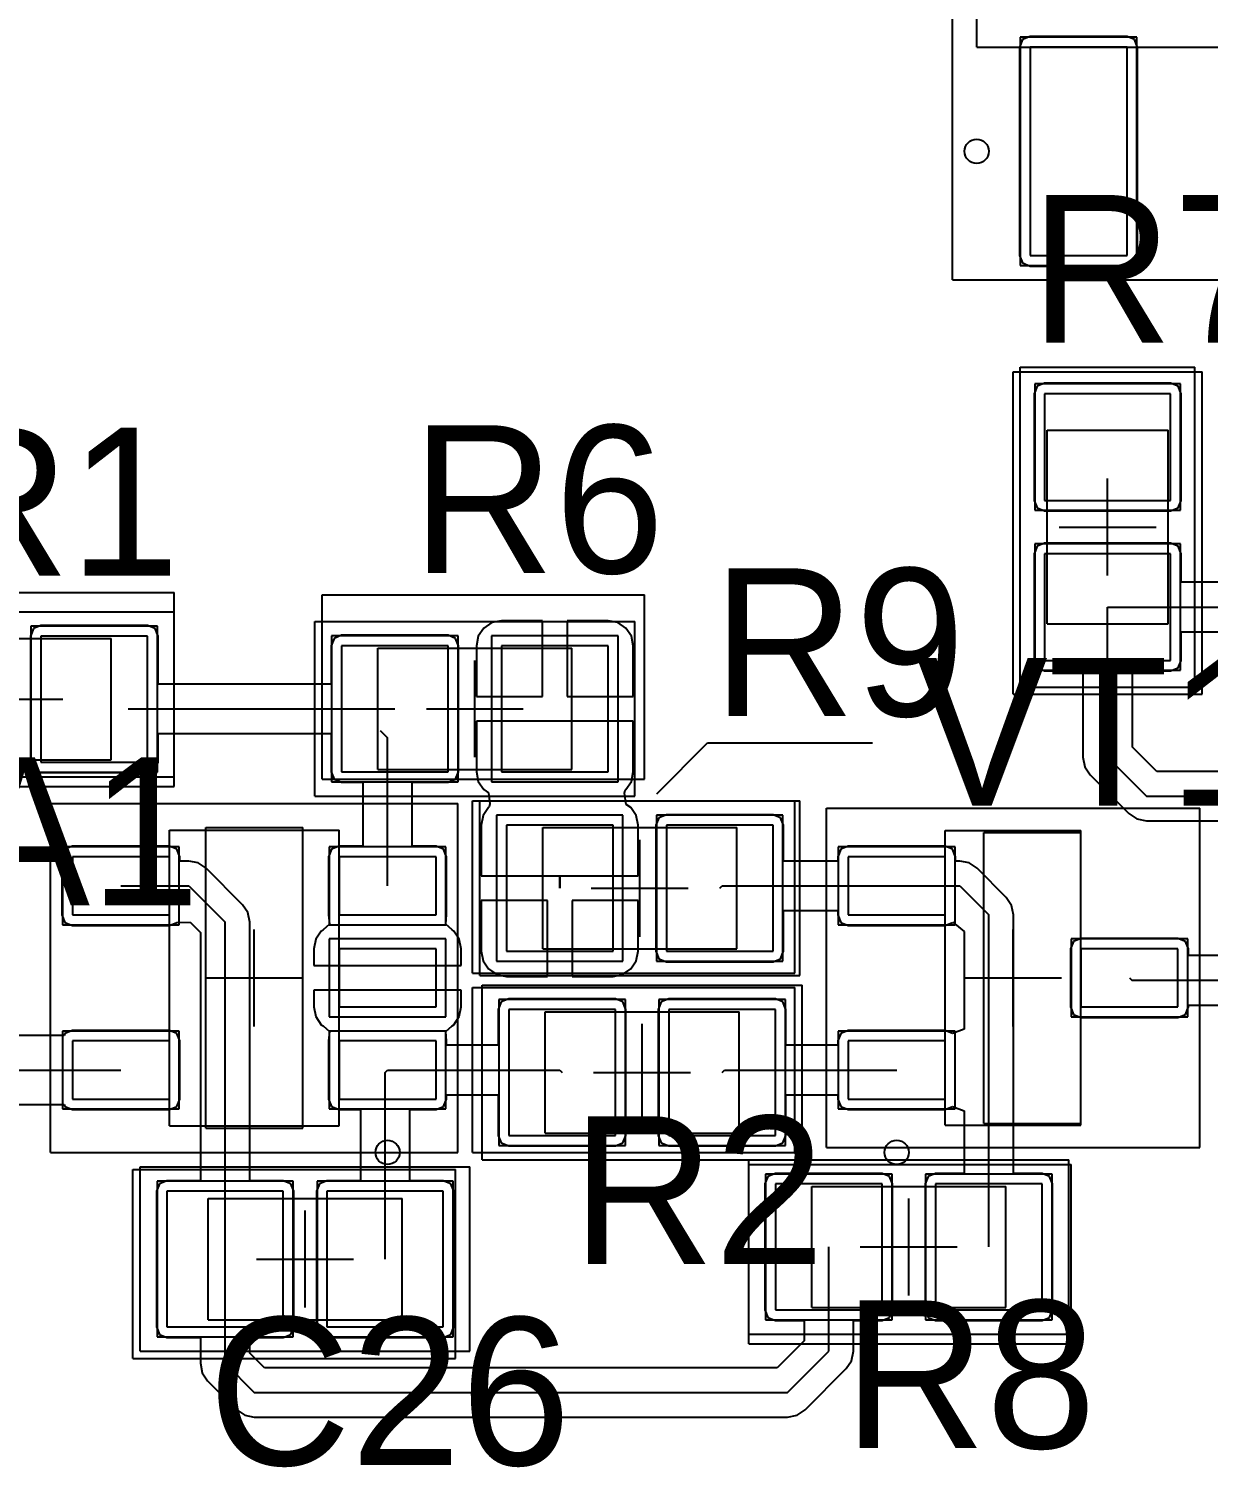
# Model space of a CAD drawing. Header units: millimetres. Extents: x 33 to 142, y 42 to 97.
# Drawn here: x 47.68 to 59.84, y 51.98 to 66.81 of the extents above; entities that cross this region are included whole.
import ezdxf

# ---------------------------------------------------------------- set-up
doc = ezdxf.new("R2010")
doc.units = ezdxf.units.MM
for name, color, linetype in [('Mechanical13', 56, 'Continuous'), ('Mechanical15', 56, 'Continuous'), ('TopLayer', 1, 'Continuous'), ('TopOverlay', 2, 'Continuous'), ('TopPaste', 8, 'Continuous'), ('TopSolder', 216, 'Continuous')]:
    doc.layers.add(name, color=color, linetype=linetype)

msp = doc.modelspace()

# ---------------------------------------------------------------- linework, layer by layer
at = {"layer": 'Mechanical13'}
for p, q in [((57.45, 66.625), (57.45, 70.325)), ((57.45, 66.625), (64.15, 66.625)), ((58.175, 62.675), (59.425, 62.675)), ((58.175, 60.675), (58.175, 62.675)), ((59.425, 60.675), (59.425, 62.675)), ((58.175, 60.675), (59.425, 60.675)), ((46.525, 60.525), (48.525, 60.525)), ((48.525, 59.275), (48.525, 60.525)), ((51.275, 59.175), (51.275, 60.425)), ((51.275, 60.425), (53.275, 60.425)), ((53.275, 59.175), (53.275, 60.425)), ((46.525, 59.275), (48.525, 59.275)), ((51.275, 59.175), (53.275, 59.175)), ((49.125, 55.5), (49.125, 58.55)), ((49.125, 58.55), (50.875, 58.55)), ((50.875, 55.5), (50.875, 58.55)), ((52.975, 57.325), (52.975, 58.575)), ((52.975, 58.575), (54.975, 58.575)), ((54.975, 57.325), (54.975, 58.575)), ((57.125, 55.505), (57.125, 58.545)), ((57.125, 58.545), (58.525, 58.545)), ((58.525, 55.505), (58.525, 58.545)), ((52.975, 57.325), (54.975, 57.325)), ((53, 55.425), (53, 56.675)), ((53, 56.675), (55, 56.675)), ((55, 55.425), (55, 56.675)), ((49.125, 55.5), (50.875, 55.5)), ((57.125, 55.505), (58.525, 55.505)), ((53, 55.425), (55, 55.425)), ((49.525, 54.75), (51.525, 54.75)), ((49.525, 53.5), (49.525, 54.75)), ((51.525, 53.5), (51.525, 54.75)), ((55.75, 53.625), (55.75, 54.875)), ((55.75, 54.875), (57.75, 54.875)), ((57.75, 53.625), (57.75, 54.875)), ((55.75, 53.625), (57.75, 53.625)), ((49.525, 53.5), (51.525, 53.5))]:
    msp.add_line(p, q, dxfattribs=at)
at = {"layer": 'Mechanical15'}
for p, q in [((57.2, 64.225), (57.2, 72.725)), ((57.2, 64.225), (64.4, 64.225)), ((57.9, 63.325), (59.7, 63.325)), ((57.9, 60.025), (57.9, 63.325)), ((59.7, 60.025), (59.7, 63.325)), ((58.8, 61.175), (58.8, 62.175)), ((58.3, 61.675), (59.3, 61.675)), ((45.875, 60.8), (49.175, 60.8)), ((49.175, 59), (49.175, 60.8)), ((50.625, 58.9), (50.625, 60.7)), ((50.625, 60.7), (53.925, 60.7)), ((53.925, 58.9), (53.925, 60.7)), ((52.275, 59.3), (52.275, 60.3)), ((57.9, 60.025), (59.7, 60.025)), ((47.025, 59.9), (48.025, 59.9)), ((51.775, 59.8), (52.775, 59.8)), ((45.875, 59), (49.175, 59)), ((50.625, 58.9), (53.925, 58.9)), ((47.9, 55.225), (47.9, 58.825)), ((47.9, 58.825), (52.1, 58.825)), ((52.1, 55.225), (52.1, 58.825)), ((52.325, 57.05), (52.325, 58.85)), ((52.325, 58.85), (55.625, 58.85)), ((55.625, 57.05), (55.625, 58.85)), ((55.9, 55.275), (55.9, 58.775)), ((55.9, 58.775), (59.75, 58.775)), ((59.75, 55.275), (59.75, 58.775)), ((53.975, 57.45), (53.975, 58.45)), ((53.475, 57.95), (54.475, 57.95)), ((50, 56.525), (50, 57.525)), ((57.825, 56.525), (57.825, 57.525)), ((49.5, 57.025), (50.5, 57.025)), ((52.325, 57.05), (55.625, 57.05)), ((57.325, 57.025), (58.325, 57.025)), ((52.35, 55.15), (52.35, 56.95)), ((52.35, 56.95), (55.65, 56.95)), ((55.65, 55.15), (55.65, 56.95)), ((54, 55.55), (54, 56.55)), ((53.5, 56.05), (54.5, 56.05)), ((47.9, 55.225), (52.1, 55.225)), ((55.9, 55.275), (59.75, 55.275)), ((48.825, 55.075), (52.225, 55.075)), ((48.825, 53.175), (48.825, 55.075)), ((52.225, 53.175), (52.225, 55.075)), ((52.35, 55.15), (55.65, 55.15)), ((55.1, 53.35), (55.1, 55.15)), ((55.1, 55.15), (58.4, 55.15)), ((58.4, 53.35), (58.4, 55.15)), ((56.75, 53.75), (56.75, 54.75)), ((50.525, 53.625), (50.525, 54.625)), ((56.25, 54.25), (57.25, 54.25)), ((50.025, 54.125), (51.025, 54.125)), ((55.1, 53.35), (58.4, 53.35)), ((48.825, 53.175), (52.225, 53.175))]:
    msp.add_line(p, q, dxfattribs=at)
at = {"layer": 'TopLayer'}
for p, q in [((57.923, 66.702), (57.892, 66.625)), ((57.892, 66.625), (57.892, 64.475)), ((58, 66.733), (57.923, 66.702)), ((59, 66.733), (58, 66.733)), ((59, 66.625), (58, 66.625)), ((58, 66.625), (58, 64.475)), ((59.077, 66.702), (59, 66.733)), ((59, 64.475), (59, 66.625)), ((59.108, 66.625), (59.077, 66.702)), ((59.108, 64.475), (59.108, 66.625)), ((57.892, 64.475), (57.923, 64.398)), ((57.923, 64.398), (58, 64.367)), ((58, 64.475), (59, 64.475)), ((59, 64.367), (59.077, 64.398)), ((59.077, 64.398), (59.108, 64.475)), ((58, 64.367), (59, 64.367)), ((58.073, 63.127), (58.042, 63.05)), ((58.15, 63.158), (58.073, 63.127)), ((59.45, 63.158), (58.15, 63.158)), ((59.527, 63.127), (59.45, 63.158)), ((59.558, 63.05), (59.527, 63.127)), ((58.042, 63.05), (58.042, 61.95)), ((59.45, 63.05), (58.15, 63.05)), ((58.15, 63.05), (58.15, 61.95)), ((59.45, 61.95), (59.45, 63.05)), ((59.558, 61.95), (59.558, 63.05)), ((58.042, 61.95), (58.073, 61.873)), ((58.073, 61.873), (58.15, 61.842)), ((58.15, 61.95), (59.45, 61.95)), ((59.45, 61.842), (59.527, 61.873)), ((59.527, 61.873), (59.558, 61.95)), ((58.15, 61.842), (59.45, 61.842)), ((58.073, 61.477), (58.042, 61.4)), ((58.15, 61.508), (58.073, 61.477)), ((59.45, 61.508), (58.15, 61.508)), ((59.527, 61.477), (59.45, 61.508)), ((59.558, 61.4), (59.527, 61.477)), ((58.042, 61.4), (58.042, 60.3)), ((59.45, 61.4), (58.15, 61.4)), ((58.15, 61.4), (58.15, 60.3)), ((59.45, 60.3), (59.45, 61.4)), ((59.558, 61.105), (59.558, 61.4)), ((60.092, 61.105), (59.558, 61.105)), ((58.8, 60.85), (60.775, 60.85)), ((58.8, 59.3), (58.8, 60.85)), ((52.451, 60.689), (52.367, 60.633)), ((52.55, 60.709), (52.451, 60.689)), ((52.973, 60.709), (52.55, 60.709)), ((52.973, 59.927), (52.973, 60.709)), ((53.65, 60.709), (53.227, 60.709)), ((53.227, 60.709), (53.227, 59.927)), ((53.749, 60.689), (53.65, 60.709)), ((53.833, 60.633), (53.749, 60.689)), ((47.723, 60.627), (47.692, 60.55)), ((47.692, 60.55), (47.692, 59.25)), ((47.8, 60.658), (47.723, 60.627)), ((48.9, 60.658), (47.8, 60.658)), ((48.9, 60.55), (47.8, 60.55)), ((47.8, 60.55), (47.8, 59.25)), ((48.977, 60.627), (48.9, 60.658)), ((48.9, 59.25), (48.9, 60.55)), ((49.008, 60.55), (48.977, 60.627)), ((49.008, 60.055), (49.008, 60.55)), ((50.9, 60.558), (50.823, 60.527)), ((52, 60.558), (50.9, 60.558)), ((52.077, 60.527), (52, 60.558)), ((52.311, 60.549), (52.291, 60.45)), ((52.367, 60.633), (52.311, 60.549)), ((53.889, 60.549), (53.833, 60.633)), ((53.909, 60.45), (53.889, 60.549)), ((59.558, 60.3), (59.558, 60.595)), ((59.558, 60.595), (60.092, 60.595)), ((50.823, 60.527), (50.792, 60.45)), ((50.792, 60.45), (50.792, 60.055)), ((52, 60.45), (50.9, 60.45)), ((50.9, 60.45), (50.9, 59.15)), ((52, 59.15), (52, 60.45)), ((52.108, 60.45), (52.077, 60.527)), ((52.108, 59.15), (52.108, 60.45)), ((52.291, 60.45), (52.291, 59.927)), ((53.65, 60.45), (52.55, 60.45)), ((52.55, 60.45), (52.55, 59.15)), ((53.65, 59.15), (53.65, 60.45)), ((53.909, 59.927), (53.909, 60.45)), ((58.042, 60.3), (58.073, 60.223)), ((58.15, 60.3), (59.45, 60.3)), ((59.527, 60.223), (59.558, 60.3)), ((58.073, 60.223), (58.15, 60.192)), ((58.15, 60.192), (58.545, 60.192)), ((58.545, 60.192), (58.545, 59.3)), ((59.055, 59.406), (59.055, 60.192)), ((59.055, 60.192), (59.45, 60.192)), ((59.45, 60.192), (59.527, 60.223)), ((50.792, 60.055), (49.008, 60.055)), ((48.7, 59.8), (51.45, 59.8)), ((52.291, 59.927), (52.973, 59.927)), ((53.227, 59.927), (53.909, 59.927)), ((53.1, 59.673), (52.291, 59.673)), ((52.291, 59.673), (52.291, 59.15)), ((53.909, 59.673), (53.1, 59.673)), ((53.909, 59.15), (53.909, 59.673)), ((49.008, 59.25), (49.008, 59.545)), ((49.008, 59.545), (50.792, 59.545)), ((50.792, 59.545), (50.792, 59.15)), ((51.3, 59.575), (51.375, 59.5)), ((51.375, 57.975), (51.375, 59.5)), ((59.306, 59.155), (59.055, 59.406)), ((47.692, 59.25), (47.723, 59.173)), ((47.8, 59.25), (48.9, 59.25)), ((48.977, 59.173), (49.008, 59.25)), ((58.545, 59.3), (58.565, 59.202)), ((58.565, 59.202), (58.62, 59.12)), ((58.8, 59.3), (59.2, 58.9)), ((47.723, 59.173), (47.8, 59.142)), ((47.8, 59.142), (48.9, 59.142)), ((48.9, 59.142), (48.977, 59.173)), ((50.792, 59.15), (50.823, 59.073)), ((50.823, 59.073), (50.9, 59.042)), ((50.9, 59.15), (52, 59.15)), ((52, 59.042), (52.077, 59.073)), ((52.077, 59.073), (52.108, 59.15)), ((52.291, 59.15), (52.311, 59.051)), ((52.311, 59.051), (52.367, 58.967)), ((52.55, 59.15), (53.65, 59.15)), ((53.833, 58.967), (53.889, 59.051)), ((53.889, 59.051), (53.909, 59.15)), ((58.62, 59.12), (59.02, 58.72)), ((60.192, 59.155), (59.306, 59.155)), ((50.9, 59.042), (51.12, 59.042)), ((51.12, 59.042), (51.12, 58.383)), ((51.63, 58.383), (51.63, 59.042)), ((51.63, 59.042), (52, 59.042)), ((52.367, 58.967), (52.415, 58.935)), ((52.415, 58.935), (52.431, 58.819)), ((53.819, 58.931), (53.826, 58.962)), ((53.835, 58.815), (53.819, 58.931)), ((53.826, 58.962), (53.833, 58.967)), ((59.2, 58.9), (60.8, 58.9)), ((52.417, 58.783), (52.361, 58.699)), ((52.424, 58.788), (52.417, 58.783)), ((52.431, 58.819), (52.424, 58.788)), ((53.883, 58.783), (53.835, 58.815)), ((53.939, 58.699), (53.883, 58.783)), ((52.361, 58.699), (52.341, 58.6)), ((52.341, 58.6), (52.341, 58.077)), ((53.7, 58.6), (52.6, 58.6)), ((52.6, 58.6), (52.6, 57.3)), ((53.7, 57.3), (53.7, 58.6)), ((53.959, 58.6), (53.939, 58.699)), ((53.959, 58.077), (53.959, 58.6)), ((54.173, 58.677), (54.142, 58.6)), ((54.142, 58.6), (54.142, 57.3)), ((54.25, 58.708), (54.173, 58.677)), ((55.35, 58.708), (54.25, 58.708)), ((55.35, 58.6), (54.25, 58.6)), ((54.25, 58.6), (54.25, 57.3)), ((55.427, 58.677), (55.35, 58.708)), ((55.35, 57.3), (55.35, 58.6)), ((55.458, 58.6), (55.427, 58.677)), ((55.458, 58.23), (55.458, 58.6)), ((59.02, 58.72), (59.102, 58.665)), ((59.102, 58.665), (59.2, 58.645)), ((59.2, 58.645), (60.192, 58.645)), ((48.048, 58.352), (48.017, 58.275)), ((48.125, 58.383), (48.048, 58.352)), ((49.125, 58.383), (48.125, 58.383)), ((49.202, 58.352), (49.125, 58.383)), ((49.233, 58.275), (49.202, 58.352)), ((50.798, 58.352), (50.767, 58.275)), ((50.875, 58.383), (50.798, 58.352)), ((51.12, 58.383), (50.875, 58.383)), ((51.875, 58.383), (51.63, 58.383)), ((51.952, 58.352), (51.875, 58.383)), ((51.983, 58.275), (51.952, 58.352)), ((56.048, 58.352), (56.017, 58.275)), ((56.125, 58.383), (56.048, 58.352)), ((57.125, 58.383), (56.125, 58.383)), ((57.202, 58.352), (57.125, 58.383)), ((57.233, 58.275), (57.202, 58.352)), ((48.017, 58.275), (48.017, 57.675)), ((49.125, 58.275), (48.125, 58.275)), ((48.125, 58.275), (48.125, 57.675)), ((49.125, 57.675), (49.125, 58.275)), ((49.233, 58.23), (49.233, 58.275)), ((49.325, 58.23), (49.233, 58.23)), ((49.423, 58.21), (49.325, 58.23)), ((49.505, 58.155), (49.423, 58.21)), ((49.88, 57.78), (49.505, 58.155)), ((50.767, 58.275), (50.767, 57.675)), ((51.875, 58.275), (50.875, 58.275)), ((50.875, 58.275), (50.875, 57.675)), ((51.875, 57.675), (51.875, 58.275)), ((51.983, 57.675), (51.983, 58.275)), ((56.017, 58.23), (55.458, 58.23)), ((56.017, 58.275), (56.017, 58.23)), ((57.125, 58.275), (56.125, 58.275)), ((56.125, 58.275), (56.125, 57.675)), ((57.125, 57.675), (57.125, 58.275)), ((57.233, 58.23), (57.233, 58.275)), ((57.275, 58.23), (57.233, 58.23)), ((57.373, 58.21), (57.275, 58.23)), ((57.455, 58.155), (57.373, 58.21)), ((57.755, 57.855), (57.455, 58.155)), ((52.341, 58.077), (53.15, 58.077)), ((53.15, 58.077), (53.15, 57.95)), ((53.15, 57.95), (53.15, 58.077)), ((53.15, 58.077), (53.959, 58.077)), ((48.625, 57.975), (49.325, 57.975)), ((49.325, 57.975), (49.7, 57.6)), ((53.15, 57.95), (53.15, 57.95)), ((54.8, 57.95), (54.825, 57.975)), ((54.825, 57.975), (56.625, 57.975)), ((56.625, 57.975), (57.275, 57.975)), ((57.275, 57.975), (57.575, 57.675)), ((49.935, 57.698), (49.88, 57.78)), ((53.023, 57.823), (52.341, 57.823)), ((52.341, 57.823), (52.341, 57.3)), ((53.023, 57.041), (53.023, 57.823)), ((53.959, 57.823), (53.277, 57.823)), ((53.277, 57.823), (53.277, 57.041)), ((53.959, 57.3), (53.959, 57.823)), ((55.458, 57.3), (55.458, 57.72)), ((55.458, 57.72), (56.017, 57.72)), ((56.017, 57.72), (56.017, 57.675)), ((57.81, 57.773), (57.755, 57.855)), ((57.83, 57.675), (57.81, 57.773)), ((48.017, 57.675), (48.048, 57.598)), ((48.048, 57.598), (48.125, 57.567)), ((48.125, 57.675), (49.125, 57.675)), ((48.125, 57.567), (49.125, 57.567)), ((49.125, 57.567), (49.202, 57.598)), ((49.202, 57.598), (49.34, 57.6)), ((49.34, 57.6), (49.445, 57.494)), ((49.7, 54.125), (49.7, 57.6)), ((49.955, 57.6), (49.935, 57.698)), ((49.955, 54.933), (49.955, 57.6)), ((50.775, 57.578), (50.71, 57.521)), ((50.767, 57.675), (50.775, 57.578)), ((50.875, 57.675), (51.875, 57.675)), ((51.975, 57.578), (51.983, 57.675)), ((52.04, 57.521), (51.975, 57.578)), ((56.017, 57.675), (56.048, 57.598)), ((56.048, 57.598), (56.125, 57.567)), ((56.125, 57.675), (57.125, 57.675)), ((56.125, 57.567), (57.125, 57.567)), ((57.125, 57.567), (57.202, 57.598)), ((57.202, 57.598), (57.205, 57.599)), ((57.205, 57.599), (57.32, 57.502)), ((57.575, 54.25), (57.575, 57.675)), ((57.83, 55.008), (57.83, 57.675)), ((49.445, 57.494), (49.445, 54.933)), ((50.636, 57.424), (50.616, 57.325)), ((50.692, 57.508), (50.636, 57.424)), ((50.71, 57.521), (50.692, 57.508)), ((52.058, 57.508), (52.04, 57.521)), ((52.114, 57.424), (52.058, 57.508)), ((52.134, 57.325), (52.114, 57.424)), ((57.32, 57.502), (57.32, 56.497)), ((58.525, 57.433), (58.448, 57.402)), ((59.525, 57.433), (58.525, 57.433)), ((59.602, 57.402), (59.525, 57.433)), ((50.616, 57.325), (50.616, 57.152)), ((51.875, 57.325), (50.875, 57.325)), ((50.875, 57.325), (50.875, 56.725)), ((51.875, 56.725), (51.875, 57.325)), ((52.134, 57.152), (52.134, 57.325)), ((52.341, 57.3), (52.361, 57.201)), ((52.6, 57.3), (53.7, 57.3)), ((53.939, 57.201), (53.959, 57.3)), ((54.142, 57.3), (54.173, 57.223)), ((54.25, 57.3), (55.35, 57.3)), ((55.427, 57.223), (55.458, 57.3)), ((58.448, 57.402), (58.417, 57.325)), ((58.417, 57.325), (58.417, 56.725)), ((59.525, 57.325), (58.525, 57.325)), ((58.525, 57.325), (58.525, 56.725)), ((59.525, 56.725), (59.525, 57.325)), ((59.633, 57.325), (59.602, 57.402)), ((59.633, 57.255), (59.633, 57.325)), ((50.616, 57.152), (51.375, 57.152)), ((51.375, 57.152), (52.134, 57.152)), ((52.361, 57.201), (52.417, 57.117)), ((52.417, 57.117), (52.501, 57.061)), ((53.799, 57.061), (53.883, 57.117)), ((53.883, 57.117), (53.939, 57.201)), ((54.173, 57.223), (54.25, 57.192)), ((54.25, 57.192), (55.35, 57.192)), ((55.35, 57.192), (55.427, 57.223)), ((60.147, 57.255), (59.633, 57.255)), ((52.501, 57.061), (52.6, 57.041)), ((52.6, 57.041), (53.023, 57.041)), ((53.277, 57.041), (53.7, 57.041)), ((53.7, 57.041), (53.799, 57.061)), ((59.025, 57.025), (59.05, 57)), ((59.05, 57), (60.8, 57)), ((51.375, 56.898), (50.616, 56.898)), ((50.616, 56.898), (50.616, 56.725)), ((52.134, 56.898), (51.375, 56.898)), ((52.134, 56.725), (52.134, 56.898)), ((50.616, 56.725), (50.636, 56.626)), ((50.875, 56.725), (51.875, 56.725)), ((52.114, 56.626), (52.134, 56.725)), ((52.548, 56.777), (52.517, 56.7)), ((52.517, 56.7), (52.517, 56.33)), ((52.625, 56.808), (52.548, 56.777)), ((53.725, 56.808), (52.625, 56.808)), ((53.725, 56.7), (52.625, 56.7)), ((52.625, 56.7), (52.625, 55.4)), ((53.802, 56.777), (53.725, 56.808)), ((53.725, 55.4), (53.725, 56.7)), ((53.833, 56.7), (53.802, 56.777)), ((53.833, 55.4), (53.833, 56.7)), ((54.198, 56.777), (54.167, 56.7)), ((54.167, 56.7), (54.167, 55.4)), ((54.275, 56.808), (54.198, 56.777)), ((55.375, 56.808), (54.275, 56.808)), ((55.375, 56.7), (54.275, 56.7)), ((54.275, 56.7), (54.275, 55.4)), ((55.452, 56.777), (55.375, 56.808)), ((55.375, 55.4), (55.375, 56.7)), ((55.483, 56.7), (55.452, 56.777)), ((55.483, 56.33), (55.483, 56.7)), ((58.417, 56.725), (58.448, 56.648)), ((58.525, 56.725), (59.525, 56.725)), ((59.602, 56.648), (59.633, 56.725)), ((59.633, 56.725), (59.633, 56.745)), ((59.633, 56.745), (60.192, 56.745)), ((50.636, 56.626), (50.692, 56.542)), ((50.692, 56.542), (50.71, 56.529)), ((50.71, 56.529), (50.775, 56.472)), ((51.975, 56.472), (52.04, 56.529)), ((52.04, 56.529), (52.058, 56.542)), ((52.058, 56.542), (52.114, 56.626)), ((58.448, 56.648), (58.525, 56.617)), ((58.525, 56.617), (59.525, 56.617)), ((59.525, 56.617), (59.602, 56.648)), ((48.04, 56.432), (47.508, 56.432)), ((48.048, 56.452), (48.04, 56.432)), ((48.125, 56.483), (48.048, 56.452)), ((49.125, 56.483), (48.125, 56.483)), ((49.125, 56.375), (48.125, 56.375)), ((48.125, 56.375), (48.125, 55.775)), ((49.202, 56.452), (49.125, 56.483)), ((49.125, 55.775), (49.125, 56.375)), ((49.233, 56.375), (49.202, 56.452)), ((49.233, 55.775), (49.233, 56.375)), ((50.775, 56.472), (50.767, 56.375)), ((50.767, 56.375), (50.767, 55.775)), ((51.875, 56.375), (50.875, 56.375)), ((50.875, 56.375), (50.875, 55.775)), ((51.875, 55.775), (51.875, 56.375)), ((51.983, 56.375), (51.975, 56.472)), ((51.983, 56.33), (51.983, 56.375)), ((56.048, 56.452), (56.017, 56.375)), ((56.017, 56.375), (56.017, 56.33)), ((56.125, 56.483), (56.048, 56.452)), ((57.125, 56.483), (56.125, 56.483)), ((57.125, 56.375), (56.125, 56.375)), ((56.125, 56.375), (56.125, 55.775)), ((57.202, 56.452), (57.125, 56.483)), ((57.125, 55.775), (57.125, 56.375)), ((57.32, 56.497), (57.202, 56.452)), ((52.517, 56.33), (51.983, 56.33)), ((56.017, 56.33), (55.483, 56.33)), ((46.782, 56.075), (48.625, 56.075)), ((51.35, 56.05), (51.375, 56.075)), ((51.35, 54.125), (51.35, 56.05)), ((51.375, 56.075), (53.15, 56.075)), ((53.15, 56.075), (53.175, 56.05)), ((54.825, 56.05), (54.85, 56.075)), ((54.85, 56.075), (56.625, 56.075)), ((51.983, 55.775), (51.983, 55.82)), ((51.983, 55.82), (52.517, 55.82)), ((52.517, 55.82), (52.517, 55.4)), ((55.483, 55.4), (55.483, 55.82)), ((55.483, 55.82), (56.017, 55.82)), ((56.017, 55.82), (56.017, 55.775)), ((47.508, 55.718), (48.04, 55.718)), ((48.04, 55.718), (48.048, 55.698)), ((48.048, 55.698), (48.125, 55.667)), ((48.125, 55.775), (49.125, 55.775)), ((48.125, 55.667), (49.125, 55.667)), ((49.125, 55.667), (49.202, 55.698)), ((49.202, 55.698), (49.233, 55.775)), ((50.767, 55.775), (50.798, 55.698)), ((50.798, 55.698), (50.875, 55.667)), ((50.875, 55.775), (51.875, 55.775)), ((50.875, 55.667), (51.095, 55.667)), ((51.095, 55.667), (51.095, 54.933)), ((51.605, 54.933), (51.605, 55.667)), ((51.605, 55.667), (51.875, 55.667)), ((51.875, 55.667), (51.952, 55.698)), ((51.952, 55.698), (51.983, 55.775)), ((56.017, 55.775), (56.048, 55.698)), ((56.048, 55.698), (56.125, 55.667)), ((56.125, 55.775), (57.125, 55.775)), ((56.125, 55.667), (57.125, 55.667)), ((57.125, 55.667), (57.202, 55.698)), ((57.202, 55.698), (57.32, 55.653)), ((57.32, 55.653), (57.32, 55.008)), ((52.517, 55.4), (52.548, 55.323)), ((52.625, 55.4), (53.725, 55.4)), ((53.802, 55.323), (53.833, 55.4)), ((54.167, 55.4), (54.198, 55.323)), ((54.275, 55.4), (55.375, 55.4)), ((55.452, 55.323), (55.483, 55.4)), ((52.548, 55.323), (52.625, 55.292)), ((52.625, 55.292), (53.725, 55.292)), ((53.725, 55.292), (53.802, 55.323)), ((54.198, 55.323), (54.275, 55.292)), ((54.275, 55.292), (55.375, 55.292)), ((55.375, 55.292), (55.452, 55.323)), ((49.023, 54.902), (48.992, 54.825)), ((49.1, 54.933), (49.023, 54.902)), ((49.445, 54.933), (49.1, 54.933)), ((50.3, 54.933), (49.955, 54.933)), ((50.377, 54.902), (50.3, 54.933)), ((50.408, 54.825), (50.377, 54.902)), ((50.673, 54.902), (50.642, 54.825)), ((50.75, 54.933), (50.673, 54.902)), ((51.095, 54.933), (50.75, 54.933)), ((51.95, 54.933), (51.605, 54.933)), ((52.027, 54.902), (51.95, 54.933)), ((52.058, 54.825), (52.027, 54.902)), ((55.298, 54.977), (55.267, 54.9)), ((55.267, 54.9), (55.267, 53.6)), ((55.375, 55.008), (55.298, 54.977)), ((56.475, 55.008), (55.375, 55.008)), ((56.475, 54.9), (55.375, 54.9)), ((55.375, 54.9), (55.375, 53.6)), ((56.552, 54.977), (56.475, 55.008)), ((56.475, 53.6), (56.475, 54.9)), ((56.583, 54.9), (56.552, 54.977)), ((56.583, 53.6), (56.583, 54.9)), ((56.948, 54.977), (56.917, 54.9)), ((56.917, 54.9), (56.917, 53.6)), ((57.025, 55.008), (56.948, 54.977)), ((57.32, 55.008), (57.025, 55.008)), ((58.125, 54.9), (57.025, 54.9)), ((57.025, 54.9), (57.025, 53.6)), ((58.125, 55.008), (57.83, 55.008)), ((58.202, 54.977), (58.125, 55.008)), ((58.125, 53.6), (58.125, 54.9)), ((58.233, 54.9), (58.202, 54.977)), ((58.233, 53.6), (58.233, 54.9)), ((48.992, 54.825), (48.992, 53.425)), ((50.3, 54.825), (49.1, 54.825)), ((49.1, 54.825), (49.1, 53.425)), ((50.3, 53.425), (50.3, 54.825)), ((50.408, 53.425), (50.408, 54.825)), ((50.642, 54.825), (50.642, 53.425)), ((51.95, 54.825), (50.75, 54.825)), ((50.75, 54.825), (50.75, 53.425)), ((51.95, 53.425), (51.95, 54.825)), ((52.058, 53.425), (52.058, 54.825)), ((55.925, 53.175), (55.925, 54.25)), ((49.7, 53.05), (49.7, 54.125)), ((55.267, 53.6), (55.298, 53.523)), ((55.375, 53.6), (56.475, 53.6)), ((56.552, 53.523), (56.583, 53.6)), ((56.917, 53.6), (56.948, 53.523)), ((57.025, 53.6), (58.125, 53.6)), ((58.202, 53.523), (58.233, 53.6)), ((48.992, 53.425), (49.023, 53.348)), ((49.1, 53.425), (50.3, 53.425)), ((50.377, 53.348), (50.408, 53.425)), ((50.642, 53.425), (50.673, 53.348)), ((50.75, 53.425), (51.95, 53.425)), ((52.027, 53.348), (52.058, 53.425)), ((55.298, 53.523), (55.375, 53.492)), ((55.375, 53.492), (55.67, 53.492)), ((55.67, 53.492), (55.67, 53.281)), ((56.18, 53.175), (56.18, 53.492)), ((56.18, 53.492), (56.475, 53.492)), ((56.475, 53.492), (56.552, 53.523)), ((56.948, 53.523), (57.025, 53.492)), ((57.025, 53.492), (58.125, 53.492)), ((58.125, 53.492), (58.202, 53.523)), ((49.023, 53.348), (49.1, 53.317)), ((49.1, 53.317), (49.445, 53.317)), ((49.445, 53.317), (49.445, 53.05)), ((49.955, 53.156), (49.955, 53.317)), ((49.955, 53.317), (50.3, 53.317)), ((50.3, 53.317), (50.377, 53.348)), ((50.673, 53.348), (50.75, 53.317)), ((50.75, 53.317), (51.95, 53.317)), ((51.95, 53.317), (52.027, 53.348)), ((55.67, 53.281), (55.394, 53.005)), ((50.106, 53.005), (49.955, 53.156)), ((55.5, 52.75), (55.925, 53.175)), ((56.16, 53.077), (56.18, 53.175)), ((49.445, 53.05), (49.465, 52.952)), ((49.7, 53.05), (50, 52.75)), ((55.394, 53.005), (50.106, 53.005)), ((55.68, 52.57), (56.105, 52.995)), ((56.105, 52.995), (56.16, 53.077)), ((49.465, 52.952), (49.52, 52.87)), ((49.52, 52.87), (49.82, 52.57)), ((50, 52.75), (55.5, 52.75)), ((49.82, 52.57), (49.902, 52.515)), ((55.598, 52.515), (55.68, 52.57)), ((49.902, 52.515), (50, 52.495)), ((50, 52.495), (55.5, 52.495)), ((55.5, 52.495), (55.598, 52.515))]:
    msp.add_line(p, q, dxfattribs=at)
at = {"layer": 'TopOverlay'}
for p, q in [((57.825, 63.275), (59.775, 63.275)), ((57.825, 59.95), (57.825, 63.275)), ((59.775, 59.95), (59.775, 63.275)), ((45.85, 61), (49.175, 61)), ((49.175, 59.1), (49.175, 61)), ((50.7, 60.975), (54.025, 60.975)), ((50.7, 59.075), (50.7, 60.975)), ((54.025, 59.075), (54.025, 60.975)), ((57.825, 59.95), (59.775, 59.95)), ((54.15, 58.925), (54.675, 59.45)), ((54.675, 59.45), (55.575, 59.45)), ((55.575, 59.45), (56.375, 59.45)), ((45.85, 59.1), (49.175, 59.1)), ((50.7, 59.075), (54.025, 59.075)), ((52.25, 58.85), (55.575, 58.85)), ((52.25, 57.075), (52.25, 58.85)), ((55.575, 57.075), (55.575, 58.85)), ((49.5, 58.575), (50.5, 58.575)), ((49.5, 55.475), (49.5, 58.575)), ((50.5, 55.475), (50.5, 58.575)), ((57.525, 55.525), (57.525, 58.525)), ((57.525, 58.525), (58.525, 58.525)), ((58.525, 57.725), (58.525, 58.525)), ((58.525, 56.325), (58.525, 57.725)), ((52.25, 57.075), (55.575, 57.075)), ((52.25, 56.925), (55.575, 56.925)), ((52.25, 55.225), (52.25, 56.925)), ((55.575, 55.225), (55.575, 56.925)), ((58.525, 55.525), (58.525, 56.325)), ((57.525, 55.525), (58.525, 55.525)), ((49.5, 55.475), (50.5, 55.475)), ((52.25, 55.225), (55.575, 55.225)), ((48.75, 55.05), (52.075, 55.05)), ((48.75, 53.1), (48.75, 55.05)), ((52.075, 53.1), (52.075, 55.05)), ((55.1, 55.1), (58.425, 55.1)), ((55.1, 53.25), (55.1, 55.1)), ((58.425, 53.25), (58.425, 55.1)), ((55.1, 53.25), (58.425, 53.25)), ((48.75, 53.1), (52.075, 53.1))]:
    msp.add_line(p, q, dxfattribs=at)
for centre in [(57.45, 65.55), (51.375, 55.225), (56.625, 55.225)]:
    msp.add_circle(centre, 0.125, dxfattribs=at)
at = {"layer": 'TopPaste'}
for p, q in [((59, 66.625), (58, 66.625)), ((58, 66.625), (58, 64.475)), ((59, 64.475), (59, 66.625)), ((58, 64.475), (59, 64.475)), ((59.45, 63.05), (58.15, 63.05)), ((58.15, 63.05), (58.15, 61.95)), ((59.45, 61.95), (59.45, 63.05)), ((58.15, 61.95), (59.45, 61.95)), ((59.45, 61.4), (58.15, 61.4)), ((58.15, 61.4), (58.15, 60.3)), ((59.45, 60.3), (59.45, 61.4)), ((48.9, 60.55), (47.8, 60.55)), ((47.8, 60.55), (47.8, 59.25)), ((48.9, 59.25), (48.9, 60.55)), ((52, 60.45), (50.9, 60.45)), ((50.9, 60.45), (50.9, 59.15)), ((52, 59.15), (52, 60.45)), ((53.65, 60.45), (52.55, 60.45)), ((52.55, 60.45), (52.55, 59.15)), ((53.65, 59.15), (53.65, 60.45)), ((58.15, 60.3), (59.45, 60.3)), ((47.8, 59.25), (48.9, 59.25)), ((50.9, 59.15), (52, 59.15)), ((52.55, 59.15), (53.65, 59.15)), ((53.7, 58.6), (52.6, 58.6)), ((52.6, 58.6), (52.6, 57.3)), ((53.7, 57.3), (53.7, 58.6)), ((55.35, 58.6), (54.25, 58.6)), ((54.25, 58.6), (54.25, 57.3)), ((55.35, 57.3), (55.35, 58.6)), ((49.125, 58.275), (48.125, 58.275)), ((48.125, 58.275), (48.125, 57.675)), ((49.125, 57.675), (49.125, 58.275)), ((51.875, 58.275), (50.875, 58.275)), ((50.875, 58.275), (50.875, 57.675)), ((51.875, 57.675), (51.875, 58.275)), ((57.125, 58.275), (56.125, 58.275)), ((56.125, 58.275), (56.125, 57.675)), ((57.125, 57.675), (57.125, 58.275)), ((48.125, 57.675), (49.125, 57.675)), ((50.875, 57.675), (51.875, 57.675)), ((56.125, 57.675), (57.125, 57.675)), ((51.875, 57.325), (50.875, 57.325)), ((50.875, 57.325), (50.875, 56.725)), ((51.875, 56.725), (51.875, 57.325)), ((52.6, 57.3), (53.7, 57.3)), ((54.25, 57.3), (55.35, 57.3)), ((59.525, 57.325), (58.525, 57.325)), ((58.525, 57.325), (58.525, 56.725)), ((59.525, 56.725), (59.525, 57.325)), ((50.875, 56.725), (51.875, 56.725)), ((53.725, 56.7), (52.625, 56.7)), ((52.625, 56.7), (52.625, 55.4)), ((53.725, 55.4), (53.725, 56.7)), ((55.375, 56.7), (54.275, 56.7)), ((54.275, 56.7), (54.275, 55.4)), ((55.375, 55.4), (55.375, 56.7)), ((58.525, 56.725), (59.525, 56.725)), ((49.125, 56.375), (48.125, 56.375)), ((48.125, 56.375), (48.125, 55.775)), ((49.125, 55.775), (49.125, 56.375)), ((51.875, 56.375), (50.875, 56.375)), ((50.875, 56.375), (50.875, 55.775)), ((51.875, 55.775), (51.875, 56.375)), ((57.125, 56.375), (56.125, 56.375)), ((56.125, 56.375), (56.125, 55.775)), ((57.125, 55.775), (57.125, 56.375)), ((48.125, 55.775), (49.125, 55.775)), ((50.875, 55.775), (51.875, 55.775)), ((56.125, 55.775), (57.125, 55.775)), ((52.625, 55.4), (53.725, 55.4)), ((54.275, 55.4), (55.375, 55.4)), ((56.475, 54.9), (55.375, 54.9)), ((55.375, 54.9), (55.375, 53.6)), ((56.475, 53.6), (56.475, 54.9)), ((58.125, 54.9), (57.025, 54.9)), ((57.025, 54.9), (57.025, 53.6)), ((58.125, 53.6), (58.125, 54.9)), ((50.3, 54.825), (49.1, 54.825)), ((49.1, 54.825), (49.1, 53.425)), ((50.3, 53.425), (50.3, 54.825)), ((51.95, 54.825), (50.75, 54.825)), ((50.75, 54.825), (50.75, 53.425)), ((51.95, 53.425), (51.95, 54.825)), ((55.375, 53.6), (56.475, 53.6)), ((57.025, 53.6), (58.125, 53.6)), ((49.1, 53.425), (50.3, 53.425)), ((50.75, 53.425), (51.95, 53.425))]:
    msp.add_line(p, q, dxfattribs=at)
at = {"layer": 'TopSolder'}
for p, q in [((59.102, 66.727), (57.898, 66.727)), ((57.898, 66.727), (57.898, 64.373)), ((59.102, 64.373), (59.102, 66.727)), ((57.898, 64.373), (59.102, 64.373)), ((59.552, 63.152), (58.048, 63.152)), ((58.048, 63.152), (58.048, 61.848)), ((59.552, 61.848), (59.552, 63.152)), ((58.048, 61.848), (59.552, 61.848)), ((59.552, 61.502), (58.048, 61.502)), ((58.048, 61.502), (58.048, 60.198)), ((59.552, 60.198), (59.552, 61.502)), ((49.002, 60.652), (47.698, 60.652)), ((47.698, 60.652), (47.698, 59.148)), ((49.002, 59.148), (49.002, 60.652)), ((52.102, 60.552), (50.798, 60.552)), ((50.798, 60.552), (50.798, 59.048)), ((52.102, 59.048), (52.102, 60.552)), ((53.752, 60.552), (52.448, 60.552)), ((52.448, 60.552), (52.448, 59.048)), ((53.752, 59.048), (53.752, 60.552)), ((58.048, 60.198), (59.552, 60.198)), ((47.698, 59.148), (49.002, 59.148)), ((50.798, 59.048), (52.102, 59.048)), ((52.448, 59.048), (53.752, 59.048)), ((53.802, 58.702), (52.498, 58.702)), ((52.498, 58.702), (52.498, 57.198)), ((53.802, 57.198), (53.802, 58.702)), ((55.452, 58.702), (54.148, 58.702)), ((54.148, 58.702), (54.148, 57.198)), ((55.452, 57.198), (55.452, 58.702)), ((49.227, 58.377), (48.023, 58.377)), ((48.023, 58.377), (48.023, 57.573)), ((49.227, 57.573), (49.227, 58.377)), ((51.977, 58.377), (50.773, 58.377)), ((50.773, 58.377), (50.773, 57.573)), ((51.977, 57.573), (51.977, 58.377)), ((57.227, 58.377), (56.023, 58.377)), ((56.023, 58.377), (56.023, 57.573)), ((57.227, 57.573), (57.227, 58.377)), ((48.023, 57.573), (49.227, 57.573)), ((50.773, 57.573), (51.977, 57.573)), ((56.023, 57.573), (57.227, 57.573)), ((51.977, 57.427), (50.773, 57.427)), ((50.773, 57.427), (50.773, 56.623)), ((51.977, 56.623), (51.977, 57.427)), ((59.627, 57.427), (58.423, 57.427)), ((58.423, 57.427), (58.423, 56.623)), ((59.627, 56.623), (59.627, 57.427)), ((52.498, 57.198), (53.802, 57.198)), ((54.148, 57.198), (55.452, 57.198)), ((53.827, 56.802), (52.523, 56.802)), ((52.523, 56.802), (52.523, 55.298)), ((53.827, 55.298), (53.827, 56.802)), ((55.477, 56.802), (54.173, 56.802)), ((54.173, 56.802), (54.173, 55.298)), ((55.477, 55.298), (55.477, 56.802)), ((50.773, 56.623), (51.977, 56.623)), ((58.423, 56.623), (59.627, 56.623)), ((49.227, 56.477), (48.023, 56.477)), ((48.023, 56.477), (48.023, 55.673)), ((49.227, 55.673), (49.227, 56.477)), ((51.977, 56.477), (50.773, 56.477)), ((50.773, 56.477), (50.773, 55.673)), ((51.977, 55.673), (51.977, 56.477)), ((57.227, 56.477), (56.023, 56.477)), ((56.023, 56.477), (56.023, 55.673)), ((57.227, 55.673), (57.227, 56.477)), ((48.023, 55.673), (49.227, 55.673)), ((50.773, 55.673), (51.977, 55.673)), ((56.023, 55.673), (57.227, 55.673)), ((52.523, 55.298), (53.827, 55.298)), ((54.173, 55.298), (55.477, 55.298)), ((50.402, 54.927), (48.998, 54.927)), ((48.998, 54.927), (48.998, 53.323)), ((50.402, 53.323), (50.402, 54.927)), ((52.052, 54.927), (50.648, 54.927)), ((50.648, 54.927), (50.648, 53.323)), ((52.052, 53.323), (52.052, 54.927)), ((56.577, 55.002), (55.273, 55.002)), ((55.273, 55.002), (55.273, 53.498)), ((56.577, 53.498), (56.577, 55.002)), ((58.227, 55.002), (56.923, 55.002)), ((56.923, 55.002), (56.923, 53.498)), ((58.227, 53.498), (58.227, 55.002)), ((55.273, 53.498), (56.577, 53.498)), ((56.923, 53.498), (58.227, 53.498)), ((48.998, 53.323), (50.402, 53.323)), ((50.648, 53.323), (52.052, 53.323))]:
    msp.add_line(p, q, dxfattribs=at)

# ---------------------------------------------------------------- texts
at = {"layer": 'TopOverlay'}
for s, p in [('R7', (58, 63.575)), ('R1', (46.625, 61.175)), ('R6', (51.625, 61.2)), ('R9', (54.725, 59.725)), ('VT1', (56.825, 58.8)), ('DA1', (45.475, 57.775)), ('R2', (53.275, 54.075)), ('R8', (56.075, 52.175)), ('C26', (49.525, 52))]:
    msp.add_text(s, height=1.524, dxfattribs=at).set_placement(p)

doc.saveas('drawing.dxf')
